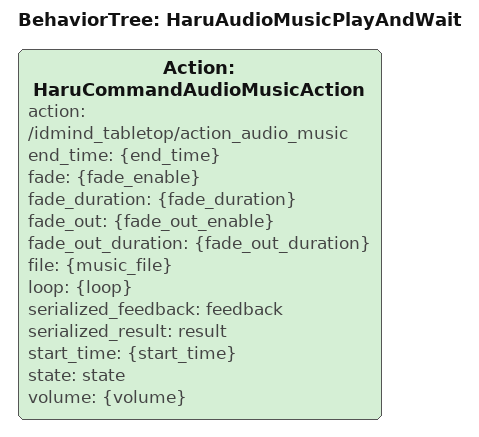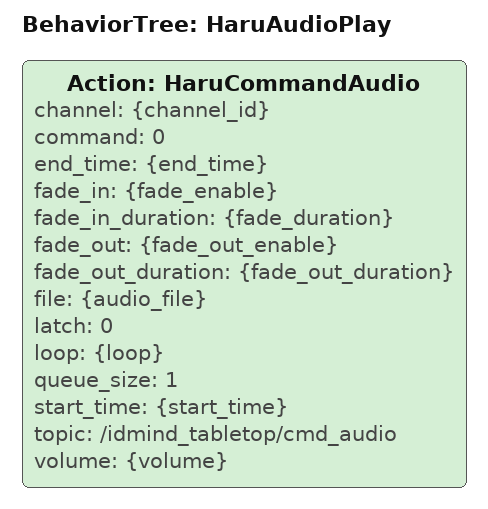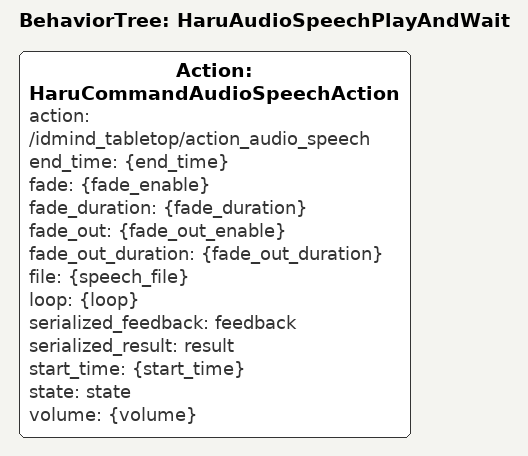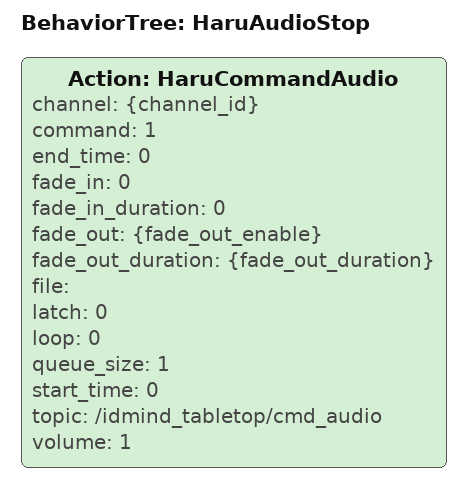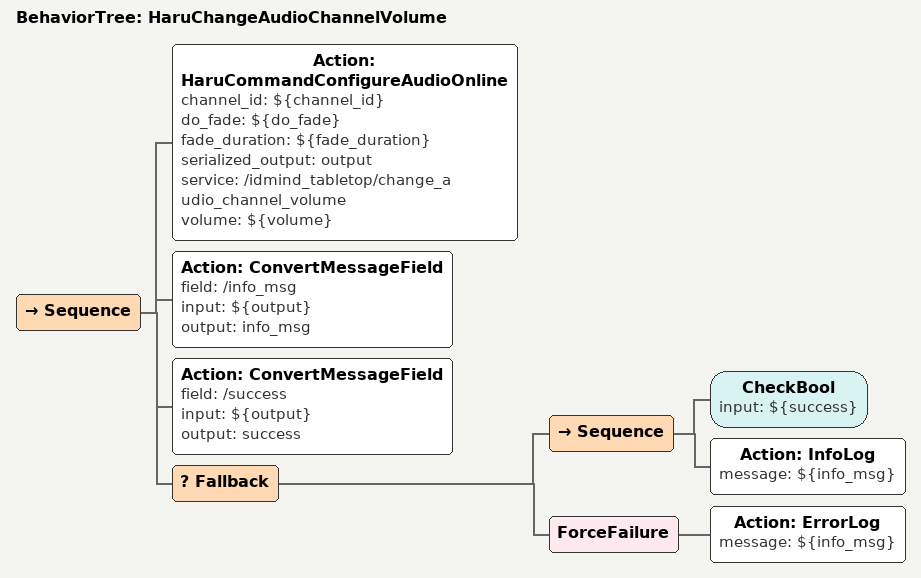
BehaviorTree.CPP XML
<BehaviorTree ID="HaruAudioMusicPlayAndWait">
    <Action ID="HaruCommandAudioMusicAction" action="/idmind_tabletop/action_audio_music" end_time="{end_time}" fade="{fade_enable}" fade_duration="{fade_duration}" fade_out="{fade_out_enable}" fade_out_duration="{fade_out_duration}" file="{music_file}" loop="{loop}" serialized_feedback="feedback" serialized_result="result" start_time="{start_time}" state="state" volume="{volume}"/>
</BehaviorTree>

<BehaviorTree ID="HaruAudioPlay">
    <Action ID="HaruCommandAudio" channel="{channel_id}" command="0" end_time="{end_time}" fade_in="{fade_enable}" fade_in_duration="{fade_duration}" fade_out="{fade_out_enable}" fade_out_duration="{fade_out_duration}" file="{audio_file}" latch="0" loop="{loop}" queue_size="1" start_time="{start_time}" topic="/idmind_tabletop/cmd_audio" volume="{volume}"/>
</BehaviorTree>

<BehaviorTree ID="HaruAudioSpeechPlayAndWait">
    <Action ID="HaruCommandAudioSpeechAction" action="/idmind_tabletop/action_audio_speech" end_time="{end_time}" fade="{fade_enable}" fade_duration="{fade_duration}" fade_out="{fade_out_enable}" fade_out_duration="{fade_out_duration}" file="{speech_file}" loop="{loop}" serialized_feedback="feedback" serialized_result="result" start_time="{start_time}" state="state" volume="{volume}"/>
</BehaviorTree>

<BehaviorTree ID="HaruAudioStop">
    <Action ID="HaruCommandAudio" channel="{channel_id}" command="1" end_time="0" fade_in="0" fade_in_duration="0" fade_out="{fade_out_enable}" fade_out_duration="{fade_out_duration}" file="" latch="0" loop="0" queue_size="1" start_time="0" topic="/idmind_tabletop/cmd_audio" volume="1"/>
</BehaviorTree>

<BehaviorTree ID="HaruChangeAudioChannelVolume">
    <Sequence>
        <Action ID="HaruCommandConfigureAudioOnline" channel_id="${channel_id}" do_fade="${do_fade}" fade_duration="${fade_duration}" serialized_output="output" service="/idmind_tabletop/change_audio_channel_volume" volume="${volume}"/>
        <Action ID="ConvertMessageField" field="/info_msg" input="${output}" output="info_msg"/>
        <Action ID="ConvertMessageField" field="/success" input="${output}" output="success"/>
        <Fallback>
            <Sequence>
                <CheckBool input="${success}"/>
                <Action ID="InfoLog" message="${info_msg}"/>
            </Sequence>
            <ForceFailure>
                <Action ID="ErrorLog" message="${info_msg}"/>
            </ForceFailure>
        </Fallback>
    </Sequence>
</BehaviorTree>
